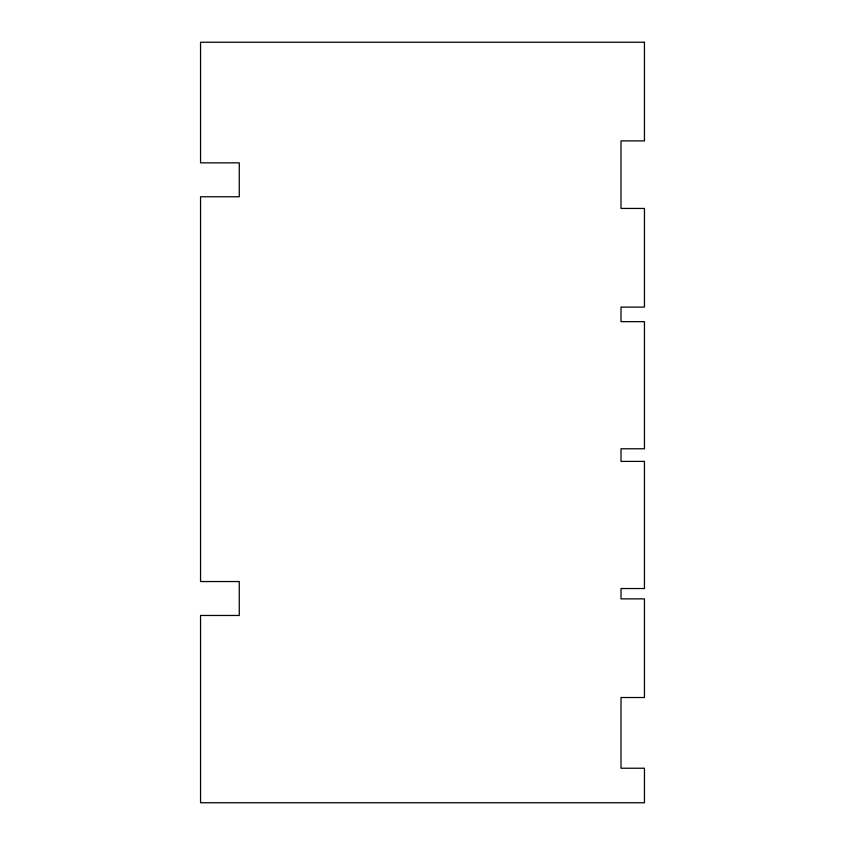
<?xml version="1.0" encoding="UTF-8"?>
<svg xmlns="http://www.w3.org/2000/svg" width="845" height="845" viewBox="0 0 845 845"><rect width="100%" height="100%" fill="white"/><g stroke="black" fill="none" stroke-linecap="round" stroke-linejoin="round"><path stroke-width="1.27" d="M644.45 42.25L200.55 42.25L200.55 162.853L239.262 162.853L239.262 196.769L200.55 196.769L200.55 581.55L239.262 581.55L239.262 615.466L200.55 615.466L200.55 802.75L644.45 802.75L644.45 768.232L621.012 768.232L621.012 697.516L644.45 697.516L644.45 598.873L621.012 598.873L621.012 588.532L644.45 588.532L644.45 461.402L621.012 461.402L621.012 448.779L644.45 448.779L644.45 321.649L621.012 321.649L621.012 307.094L644.45 307.094L644.45 208.44L621.012 208.44L621.012 140.904L644.45 140.904L644.45 42.25"/></g></svg>
